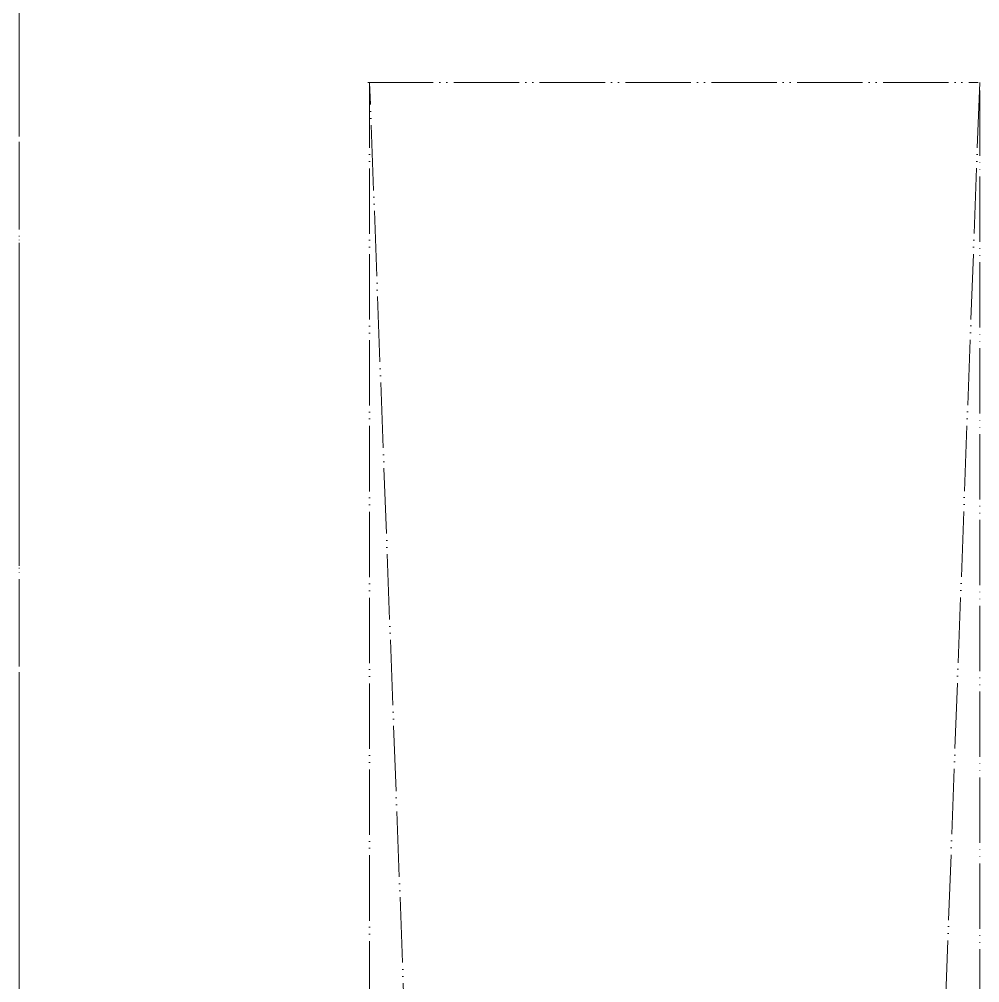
# Model space of a CAD drawing. Header units: millimetres. Extents: x -13069 to 207500, y -71366 to 56785.
# Drawn here: x 41849.6 to 42069.9, y 12224.1 to 12445.2 of the extents above; entities that cross this region are included whole.
import ezdxf

# ---------------------------------------------------------------- set-up
doc = ezdxf.new("R2010")
doc.units = ezdxf.units.MM
doc.linetypes.add('ADSK_Линия сетки', pattern=[25, 20, -2.5, 0, -2.5])
doc.linetypes.add('ADSK_Штрихпунктирная 2 точки_ш15 п1_5 п1_5 п1_5', pattern=[19.5, 15, -1.5, 0, -1.5, 0, -1.5])
doc.layers.add('Линии', color=7, linetype='Continuous', lineweight=9, true_color=0x00a600)
doc.layers.add('Оси', color=7, linetype='Continuous', lineweight=9)

msp = doc.modelspace()

# ---------------------------------------------------------------- linework, layer by layer
at = {"layer": 'Линии', "color": 7, "linetype": 'ADSK_Штрихпунктирная 2 точки_ш15 п1_5 п1_5 п1_5'}
for p, q in [((41849.565, 12260.656), (41849.565, 14580.773)), ((42069.934, 12430.656), (41927.232, 8592.011)), ((41929.565, 12430.656), (42069.565, 12430.656)), ((42069.934, 8685.209), (41929.934, 12430.656)), ((41929.934, 12430.656), (41929.934, 8685.209)), ((42069.934, 8592.011), (42069.934, 12430.656)), ((41849.565, 11035.34), (41849.565, 12260.656))]:
    msp.add_line(p, q, dxfattribs=at)
at = {"layer": 'Оси', "linetype": 'ADSK_Линия сетки'}
msp.add_line((41849.565, -6603.62), (41849.565, 21320), dxfattribs=at)

doc.saveas('drawing.dxf')
